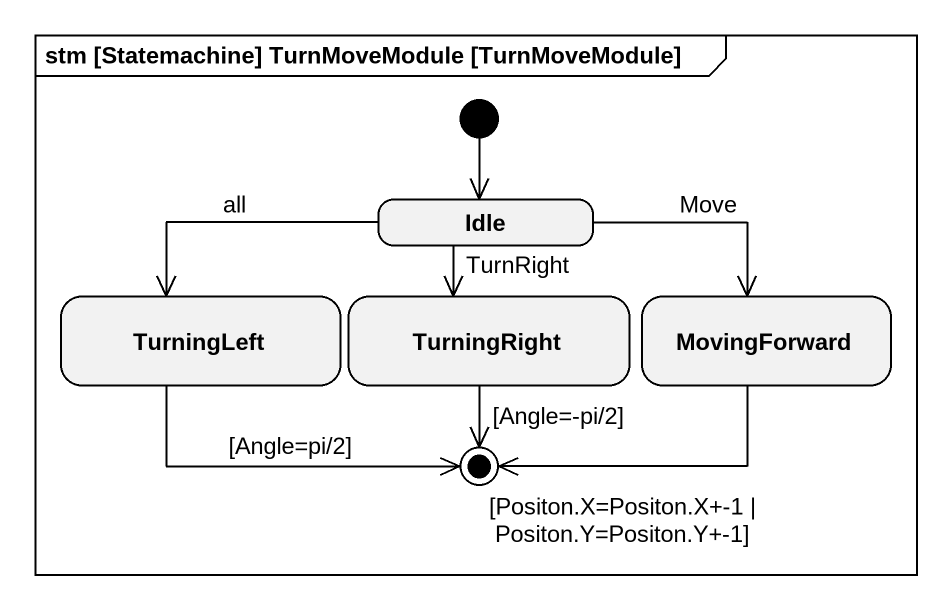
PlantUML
@startuml
mainframe stm [Statemachine] TurnMoveModule [TurnMoveModule]
hide empty description
state Idle
state TurningLeft
state TurningRight
state MovingForward
[*] --> Idle
Idle -left-> TurningLeft : all
Idle --> TurningRight : TurnRight
Idle -right-> MovingForward : Move
TurningLeft -right-> [*] : [Angle=pi/2]
TurningRight --> [*] : [Angle=-pi/2]
MovingForward -left-> [*] : [Positon.X=Positon.X+-1 | Positon.Y=Positon.Y+-1]
@enduml
